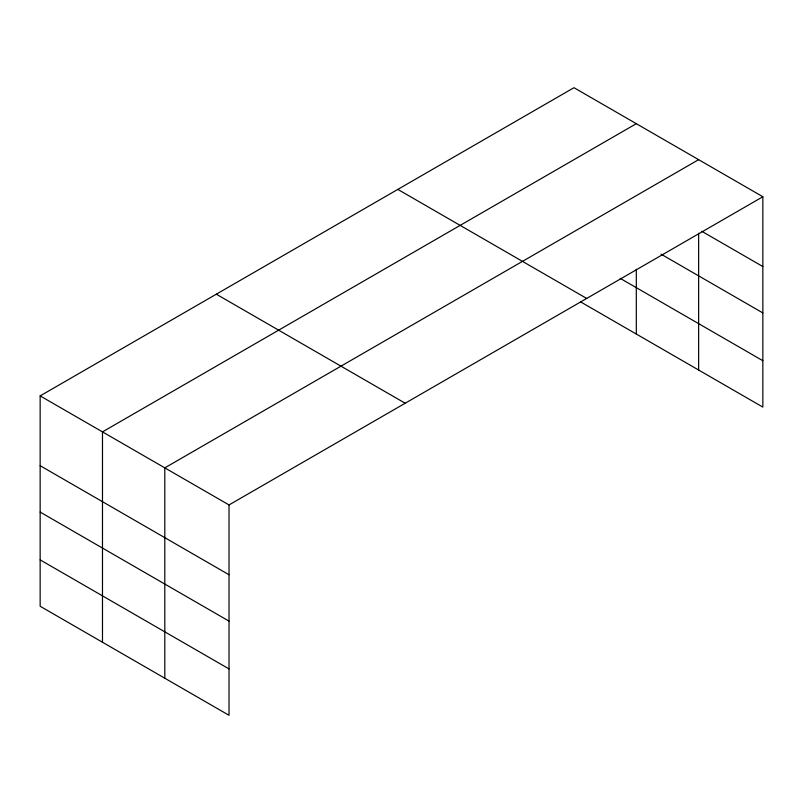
<?xml version="1.0" encoding="UTF-8"?>
<svg xmlns="http://www.w3.org/2000/svg" width="803" height="803" viewBox="0 0 803 803"><rect width="100%" height="100%" fill="white"/><g stroke="black" fill="none" stroke-linecap="round" stroke-linejoin="round"><path stroke-width="1.2" d="M762.85 196.745L573.974 87.698L40.15 395.899L40.15 606.255L229.026 715.302L229.026 504.936L762.85 196.745L762.85 407.101L580.418 301.777M636.307 123.682L102.483 431.884L102.483 642.249M698.63 159.667L164.806 467.868L164.806 678.234M701.842 231.324L762.85 266.546M661.02 254.139L762.85 312.929M620.187 278.35L762.85 360.718M397.816 189.398L586.692 298.445M216.308 294.189L405.184 403.236M40.15 395.899L229.026 504.936M40.15 465.7L229.026 574.747M40.15 512.083L229.026 621.131M40.15 559.872L229.026 668.919M698.63 233.231L698.63 370.032M636.307 269.276L636.307 334.048"/></g></svg>
